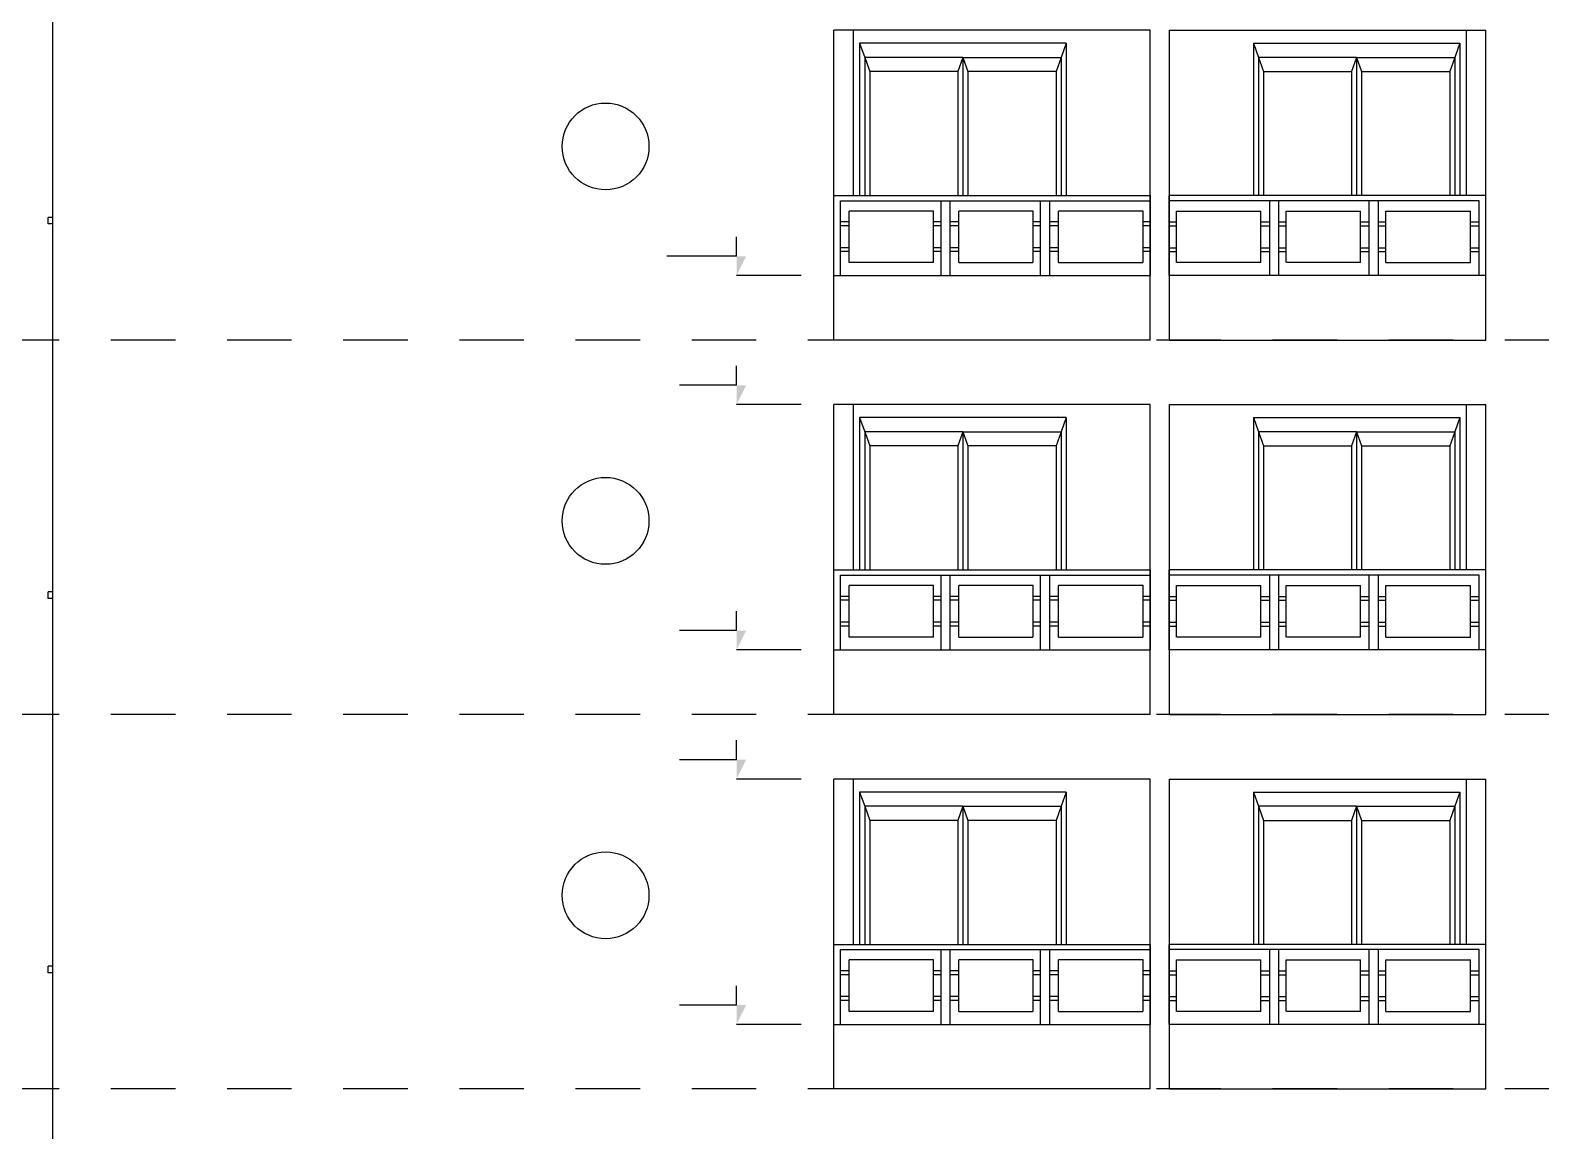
# Model space of a CAD drawing. Header units: metres. Extents: x -220 to 294, y -29 to 18.
# Drawn here: x -184.3 to -181.374, y 13.165 to 15.296 of the extents above; entities that cross this region are included whole.
import ezdxf

# ---------------------------------------------------------------- set-up
doc = ezdxf.new("R2010")
doc.units = ezdxf.units.M
doc.header["$MEASUREMENT"] = 0
doc.linetypes.add('DASHED4', pattern=[0.1875, 0.125, -0.0625])
for name, color, linetype in [('Cember', 7, 'Continuous'), ('Cizgi', 7, 'Continuous'), ('Kesit_Kot', 7, 'Continuous')]:
    doc.layers.add(name, color=color, linetype=linetype)

msp = doc.modelspace()

# ---------------------------------------------------------------- hatches: boundary and pattern name
at = {"layer": 'Kesit_Kot', "linetype": 'Continuous', "lineweight": -3}
for points in [[(-182.9321, 14.8212), (-182.9133, 14.8587), (-182.9321, 14.8587)], [(-182.9321, 14.5713), (-182.9133, 14.6088), (-182.9321, 14.6088)], [(-182.9321, 14.0962), (-182.9133, 14.1337), (-182.9321, 14.1337)], [(-182.9321, 13.8463), (-182.9133, 13.8838), (-182.9321, 13.8838)], [(-182.9321, 13.3712), (-182.9133, 13.4087), (-182.9321, 13.4087)]]:
    msp.add_hatch(color=251, dxfattribs=at).paths.add_polyline_path(points)

# ---------------------------------------------------------------- linework, layer by layer
at = {"layer": 'Cember', "color": 237, "linetype": 'Continuous', "lineweight": -3}
for centre in [(-183.1857, 15.0712), (-183.1857, 14.3462), (-183.1857, 13.6212)]:
    msp.add_circle(centre, 0.0841, dxfattribs=at)
at = {"layer": 'Cizgi', "color": 251, "linetype": 'Continuous', "lineweight": -3}
for points in [[(-184.2561, 14.9337), (-184.2561, 15.4462)], [(-182.7436, 14.6962), (-182.7436, 15.2962)], [(-182.7061, 15.2962), (-182.7436, 15.2962)], [(-182.1311, 15.2962), (-182.7061, 15.2962)], [(-182.7061, 15.2962), (-182.7061, 14.9762)], [(-182.1311, 14.6962), (-182.1311, 15.2962)], [(-182.0936, 14.6962), (-182.0936, 15.2962)], [(-182.0936, 15.2962), (-181.5186, 15.2962)], [(-181.5186, 15.2962), (-181.4811, 15.2962)], [(-181.5186, 15.2962), (-181.5186, 14.9762)], [(-181.4811, 14.6962), (-181.4811, 15.2962)], [(-182.6936, 15.2712), (-182.6838, 15.2437)], [(-182.2936, 15.2712), (-182.6936, 15.2712)], [(-182.6936, 15.2712), (-182.6936, 14.9762)], [(-182.4936, 15.2437), (-182.6838, 15.2437)], [(-182.6838, 15.2437), (-182.6741, 15.2162)], [(-182.6838, 15.2437), (-182.6838, 14.9762)], [(-182.4936, 15.2437), (-182.5034, 15.2162)], [(-182.4936, 15.2437), (-182.3034, 15.2437)], [(-182.4936, 15.2437), (-182.4838, 15.2162)], [(-182.4936, 15.2437), (-182.4936, 14.9762)], [(-182.3034, 15.2437), (-182.3131, 15.2162)], [(-182.2936, 15.2712), (-182.3034, 15.2437)], [(-182.3034, 15.2437), (-182.3034, 14.9762)], [(-182.2936, 15.2712), (-182.2936, 14.9762)], [(-181.9311, 15.2712), (-181.9213, 15.2437)], [(-181.9311, 15.2712), (-181.5311, 15.2712)], [(-181.9311, 15.2712), (-181.9311, 14.9762)], [(-181.9213, 15.2437), (-181.9116, 15.2162)], [(-181.7311, 15.2437), (-181.9213, 15.2437)], [(-181.9213, 15.2437), (-181.9213, 14.9762)], [(-181.7311, 15.2437), (-181.7409, 15.2162)], [(-181.7311, 15.2437), (-181.5409, 15.2437)], [(-181.7311, 15.2437), (-181.7213, 15.2162)], [(-181.7311, 15.2437), (-181.7311, 14.9762)], [(-181.5409, 15.2437), (-181.5506, 15.2162)], [(-181.5311, 15.2712), (-181.5409, 15.2437)], [(-181.5409, 15.2437), (-181.5409, 14.9762)], [(-181.5311, 15.2712), (-181.5311, 14.9762)], [(-182.5034, 15.2162), (-182.6741, 15.2162)], [(-182.6741, 15.2162), (-182.6741, 14.9762)], [(-182.5034, 15.2162), (-182.5034, 14.9762)], [(-182.3131, 15.2162), (-182.4838, 15.2162)], [(-182.4838, 15.2162), (-182.4838, 14.9762)], [(-182.3131, 15.2162), (-182.3131, 14.9762)], [(-181.9116, 15.2162), (-181.7409, 15.2162)], [(-181.9116, 15.2162), (-181.9116, 14.9762)], [(-181.7409, 15.2162), (-181.7409, 14.9762)], [(-181.7213, 15.2162), (-181.5506, 15.2162)], [(-181.7213, 15.2162), (-181.7213, 14.9762)], [(-181.5506, 15.2162), (-181.5506, 14.9762)], [(-182.7436, 14.8212), (-182.7436, 14.9762)], [(-182.7436, 14.9762), (-182.1304, 14.9762)], [(-182.7309, 14.8212), (-182.7309, 14.9662)], [(-182.7309, 14.9662), (-182.1304, 14.9662)], [(-182.536, 14.8212), (-182.536, 14.9662)], [(-182.5181, 14.8212), (-182.5181, 14.9662)], [(-182.3432, 14.8212), (-182.3432, 14.9662)], [(-182.3253, 14.8212), (-182.3253, 14.9662)], [(-182.1304, 14.8212), (-182.1304, 14.9762)], [(-182.0943, 14.8212), (-182.0943, 14.9762)], [(-181.4811, 14.9762), (-182.0943, 14.9762)], [(-181.4938, 14.9662), (-182.0943, 14.9662)], [(-181.8994, 14.8212), (-181.8994, 14.9662)], [(-181.8815, 14.8212), (-181.8815, 14.9662)], [(-181.7066, 14.8212), (-181.7066, 14.9662)], [(-181.6887, 14.8212), (-181.6887, 14.9662)], [(-181.4938, 14.8212), (-181.4938, 14.9662)], [(-181.4811, 14.8212), (-181.4811, 14.9762)], [(-184.2655, 14.9213), (-184.2655, 14.9337)], [(-184.2561, 14.9337), (-184.2655, 14.9337)], [(-184.2561, 14.9213), (-184.2655, 14.9213)], [(-184.2561, 14.9213), (-184.2561, 14.9337)], [(-184.2561, 14.735), (-184.2561, 14.9213)], [(-182.714, 14.925), (-182.7309, 14.925)], [(-182.714, 14.8462), (-182.714, 14.9462)], [(-182.5504, 14.9462), (-182.714, 14.9462)], [(-182.5504, 14.8462), (-182.5504, 14.9462)], [(-182.536, 14.925), (-182.5504, 14.925)], [(-182.5012, 14.925), (-182.5181, 14.925)], [(-182.5012, 14.8462), (-182.5012, 14.9462)], [(-182.3575, 14.9462), (-182.5012, 14.9462)], [(-182.3575, 14.8462), (-182.3575, 14.9462)], [(-182.3432, 14.925), (-182.3575, 14.925)], [(-182.3084, 14.925), (-182.3253, 14.925)], [(-182.3084, 14.8462), (-182.3084, 14.9462)], [(-182.1447, 14.9462), (-182.3084, 14.9462)], [(-182.1447, 14.8462), (-182.1447, 14.9462)], [(-182.1304, 14.925), (-182.1447, 14.925)], [(-182.0943, 14.925), (-182.08, 14.925)], [(-182.08, 14.9462), (-181.9163, 14.9462)], [(-182.08, 14.8462), (-182.08, 14.9462)], [(-181.9163, 14.8462), (-181.9163, 14.9462)], [(-181.9163, 14.925), (-181.8994, 14.925)], [(-181.8815, 14.925), (-181.8672, 14.925)], [(-181.8672, 14.9462), (-181.7235, 14.9462)], [(-181.8672, 14.8462), (-181.8672, 14.9462)], [(-181.7235, 14.8462), (-181.7235, 14.9462)], [(-181.7235, 14.925), (-181.7066, 14.925)], [(-181.6887, 14.925), (-181.6743, 14.925)], [(-181.6743, 14.9462), (-181.5107, 14.9462)], [(-181.6743, 14.8462), (-181.6743, 14.9462)], [(-181.5107, 14.8462), (-181.5107, 14.9462)], [(-181.5107, 14.925), (-181.4938, 14.925)], [(-182.714, 14.9175), (-182.7309, 14.9175)], [(-182.536, 14.9175), (-182.5504, 14.9175)], [(-182.5012, 14.9175), (-182.5181, 14.9175)], [(-182.3432, 14.9175), (-182.3575, 14.9175)], [(-182.3084, 14.9175), (-182.3253, 14.9175)], [(-182.1304, 14.9175), (-182.1447, 14.9175)], [(-182.0943, 14.9175), (-182.08, 14.9175)], [(-181.9163, 14.9175), (-181.8994, 14.9175)], [(-181.8815, 14.9175), (-181.8672, 14.9175)], [(-181.7235, 14.9175), (-181.7066, 14.9175)], [(-181.6887, 14.9175), (-181.6743, 14.9175)], [(-181.5107, 14.9175), (-181.4938, 14.9175)], [(-182.714, 14.875), (-182.7309, 14.875)], [(-182.714, 14.8675), (-182.7309, 14.8675)], [(-182.536, 14.875), (-182.5504, 14.875)], [(-182.536, 14.8675), (-182.5504, 14.8675)], [(-182.5012, 14.875), (-182.5181, 14.875)], [(-182.5012, 14.8675), (-182.5181, 14.8675)], [(-182.3432, 14.875), (-182.3575, 14.875)], [(-182.3432, 14.8675), (-182.3575, 14.8675)], [(-182.3084, 14.875), (-182.3253, 14.875)], [(-182.3084, 14.8675), (-182.3253, 14.8675)], [(-182.1304, 14.875), (-182.1447, 14.875)], [(-182.1304, 14.8675), (-182.1447, 14.8675)], [(-182.0943, 14.875), (-182.08, 14.875)], [(-182.0943, 14.8675), (-182.08, 14.8675)], [(-181.9163, 14.875), (-181.8994, 14.875)], [(-181.9163, 14.8675), (-181.8994, 14.8675)], [(-181.8815, 14.875), (-181.8672, 14.875)], [(-181.8815, 14.8675), (-181.8672, 14.8675)], [(-181.7235, 14.875), (-181.7066, 14.875)], [(-181.7235, 14.8675), (-181.7066, 14.8675)], [(-181.6887, 14.875), (-181.6743, 14.875)], [(-181.6887, 14.8675), (-181.6743, 14.8675)], [(-181.5107, 14.875), (-181.4938, 14.875)], [(-181.5107, 14.8675), (-181.4938, 14.8675)], [(-182.5504, 14.8462), (-182.714, 14.8462)], [(-182.5012, 14.8462), (-182.3582, 14.8462)], [(-182.3084, 14.8462), (-182.1454, 14.8462)], [(-181.9163, 14.8462), (-182.0793, 14.8462)], [(-181.7235, 14.8462), (-181.8665, 14.8462)], [(-181.6743, 14.8462), (-181.5107, 14.8462)], [(-182.7436, 14.8212), (-182.1304, 14.8212)], [(-181.4811, 14.8212), (-182.0943, 14.8212)], [(-184.2561, 14.7213), (-184.2561, 14.735)], [(-184.2561, 14.2087), (-184.2561, 14.7213)], [(-182.7436, 14.6962), (-182.7436, 14.7137)], [(-182.1311, 14.6962), (-182.7436, 14.6962)], [(-182.1311, 14.6962), (-182.1311, 14.7137)], [(-182.0936, 14.6962), (-182.0936, 14.7137)], [(-182.0936, 14.6962), (-181.4811, 14.6962)], [(-181.4811, 14.6962), (-181.4811, 14.7137)], [(-182.7436, 13.9712), (-182.7436, 14.5713)], [(-182.7061, 14.5713), (-182.7436, 14.5713)], [(-182.1311, 14.5713), (-182.7061, 14.5713)], [(-182.7061, 14.5713), (-182.7061, 14.2512)], [(-182.1311, 13.9712), (-182.1311, 14.5713)], [(-182.0936, 13.9712), (-182.0936, 14.5713)], [(-182.0936, 14.5713), (-181.5186, 14.5713)], [(-181.5186, 14.5713), (-181.4811, 14.5713)], [(-181.5186, 14.5713), (-181.5186, 14.2512)], [(-181.4811, 13.9712), (-181.4811, 14.5713)], [(-182.6936, 14.5462), (-182.6838, 14.5188)], [(-182.2936, 14.5462), (-182.6936, 14.5462)], [(-182.6936, 14.5462), (-182.6936, 14.2512)], [(-182.2936, 14.5462), (-182.3034, 14.5188)], [(-182.2936, 14.5462), (-182.2936, 14.2512)], [(-181.9311, 14.5462), (-181.9213, 14.5188)], [(-181.9311, 14.5462), (-181.5311, 14.5462)], [(-181.9311, 14.5462), (-181.9311, 14.2512)], [(-181.5311, 14.5462), (-181.5409, 14.5188)], [(-181.5311, 14.5462), (-181.5311, 14.2512)], [(-182.4936, 14.5188), (-182.6838, 14.5188)], [(-182.6838, 14.5188), (-182.6741, 14.4912)], [(-182.6838, 14.5188), (-182.6838, 14.2512)], [(-182.4936, 14.5188), (-182.5034, 14.4912)], [(-182.4936, 14.5188), (-182.3034, 14.5188)], [(-182.4936, 14.5188), (-182.4838, 14.4912)], [(-182.4936, 14.5188), (-182.4936, 14.2512)], [(-182.3034, 14.5188), (-182.3131, 14.4912)], [(-182.3034, 14.5188), (-182.3034, 14.2512)], [(-181.9213, 14.5188), (-181.9116, 14.4912)], [(-181.7311, 14.5188), (-181.9213, 14.5188)], [(-181.9213, 14.5188), (-181.9213, 14.2512)], [(-181.7311, 14.5188), (-181.7409, 14.4912)], [(-181.7311, 14.5188), (-181.5409, 14.5188)], [(-181.7311, 14.5188), (-181.7213, 14.4912)], [(-181.7311, 14.5188), (-181.7311, 14.2512)], [(-181.5409, 14.5188), (-181.5506, 14.4912)], [(-181.5409, 14.5188), (-181.5409, 14.2512)], [(-182.5034, 14.4912), (-182.6741, 14.4912)], [(-182.6741, 14.4912), (-182.6741, 14.2512)], [(-182.5034, 14.4912), (-182.5034, 14.2512)], [(-182.3131, 14.4912), (-182.4838, 14.4912)], [(-182.4838, 14.4912), (-182.4838, 14.2512)], [(-182.3131, 14.4912), (-182.3131, 14.2512)], [(-181.9116, 14.4912), (-181.7409, 14.4912)], [(-181.9116, 14.4912), (-181.9116, 14.2512)], [(-181.7409, 14.4912), (-181.7409, 14.2512)], [(-181.7213, 14.4912), (-181.5506, 14.4912)], [(-181.7213, 14.4912), (-181.7213, 14.2512)], [(-181.5506, 14.4912), (-181.5506, 14.2512)], [(-182.7436, 14.0962), (-182.7436, 14.2512)], [(-182.7436, 14.2512), (-182.1304, 14.2512)], [(-182.1304, 14.0962), (-182.1304, 14.2512)], [(-182.0943, 14.0962), (-182.0943, 14.2512)], [(-181.4811, 14.2512), (-182.0943, 14.2512)], [(-181.4811, 14.0962), (-181.4811, 14.2512)], [(-182.7309, 14.0962), (-182.7309, 14.2412)], [(-182.7309, 14.2412), (-182.1304, 14.2412)], [(-182.714, 14.1212), (-182.714, 14.2213)], [(-182.5504, 14.2213), (-182.714, 14.2213)], [(-182.5504, 14.1212), (-182.5504, 14.2213)], [(-182.536, 14.0962), (-182.536, 14.2412)], [(-182.5181, 14.0962), (-182.5181, 14.2412)], [(-182.5012, 14.1212), (-182.5012, 14.2213)], [(-182.3575, 14.2213), (-182.5012, 14.2213)], [(-182.3575, 14.1212), (-182.3575, 14.2213)], [(-182.3432, 14.0962), (-182.3432, 14.2412)], [(-182.3253, 14.0962), (-182.3253, 14.2412)], [(-182.3084, 14.1212), (-182.3084, 14.2213)], [(-182.1447, 14.2213), (-182.3084, 14.2213)], [(-182.1447, 14.1212), (-182.1447, 14.2213)], [(-181.4938, 14.2412), (-182.0943, 14.2412)], [(-182.08, 14.2213), (-181.9163, 14.2213)], [(-182.08, 14.1212), (-182.08, 14.2213)], [(-181.9163, 14.1212), (-181.9163, 14.2213)], [(-181.8994, 14.0962), (-181.8994, 14.2412)], [(-181.8815, 14.0962), (-181.8815, 14.2412)], [(-181.8672, 14.2213), (-181.7235, 14.2213)], [(-181.8672, 14.1212), (-181.8672, 14.2213)], [(-181.7235, 14.1212), (-181.7235, 14.2213)], [(-181.7066, 14.0962), (-181.7066, 14.2412)], [(-181.6887, 14.0962), (-181.6887, 14.2412)], [(-181.6743, 14.2213), (-181.5107, 14.2213)], [(-181.6743, 14.1212), (-181.6743, 14.2213)], [(-181.5107, 14.1212), (-181.5107, 14.2213)], [(-181.4938, 14.0962), (-181.4938, 14.2412)], [(-184.2655, 14.1962), (-184.2655, 14.2087)], [(-184.2561, 14.2087), (-184.2655, 14.2087)], [(-184.2561, 14.1962), (-184.2655, 14.1962)], [(-184.2561, 14.1962), (-184.2561, 14.2087)], [(-184.2561, 14.01), (-184.2561, 14.1962)], [(-182.714, 14.2), (-182.7309, 14.2)], [(-182.714, 14.1925), (-182.7309, 14.1925)], [(-182.536, 14.2), (-182.5504, 14.2)], [(-182.536, 14.1925), (-182.5504, 14.1925)], [(-182.5012, 14.2), (-182.5181, 14.2)], [(-182.5012, 14.1925), (-182.5181, 14.1925)], [(-182.3432, 14.2), (-182.3575, 14.2)], [(-182.3432, 14.1925), (-182.3575, 14.1925)], [(-182.3084, 14.2), (-182.3253, 14.2)], [(-182.3084, 14.1925), (-182.3253, 14.1925)], [(-182.1304, 14.2), (-182.1447, 14.2)], [(-182.1304, 14.1925), (-182.1447, 14.1925)], [(-182.0943, 14.2), (-182.08, 14.2)], [(-182.0943, 14.1925), (-182.08, 14.1925)], [(-181.9163, 14.2), (-181.8994, 14.2)], [(-181.9163, 14.1925), (-181.8994, 14.1925)], [(-181.8815, 14.2), (-181.8672, 14.2)], [(-181.8815, 14.1925), (-181.8672, 14.1925)], [(-181.7235, 14.2), (-181.7066, 14.2)], [(-181.7235, 14.1925), (-181.7066, 14.1925)], [(-181.6887, 14.2), (-181.6743, 14.2)], [(-181.6887, 14.1925), (-181.6743, 14.1925)], [(-181.5107, 14.2), (-181.4938, 14.2)], [(-181.5107, 14.1925), (-181.4938, 14.1925)], [(-182.714, 14.15), (-182.7309, 14.15)], [(-182.714, 14.1425), (-182.7309, 14.1425)], [(-182.536, 14.15), (-182.5504, 14.15)], [(-182.536, 14.1425), (-182.5504, 14.1425)], [(-182.5012, 14.15), (-182.5181, 14.15)], [(-182.5012, 14.1425), (-182.5181, 14.1425)], [(-182.3432, 14.15), (-182.3575, 14.15)], [(-182.3432, 14.1425), (-182.3575, 14.1425)], [(-182.3084, 14.15), (-182.3253, 14.15)], [(-182.3084, 14.1425), (-182.3253, 14.1425)], [(-182.1304, 14.15), (-182.1447, 14.15)], [(-182.1304, 14.1425), (-182.1447, 14.1425)], [(-182.0943, 14.15), (-182.08, 14.15)], [(-182.0943, 14.1425), (-182.08, 14.1425)], [(-181.9163, 14.15), (-181.8994, 14.15)], [(-181.9163, 14.1425), (-181.8994, 14.1425)], [(-181.8815, 14.15), (-181.8672, 14.15)], [(-181.8815, 14.1425), (-181.8672, 14.1425)], [(-181.7235, 14.15), (-181.7066, 14.15)], [(-181.7235, 14.1425), (-181.7066, 14.1425)], [(-181.6887, 14.15), (-181.6743, 14.15)], [(-181.6887, 14.1425), (-181.6743, 14.1425)], [(-181.5107, 14.15), (-181.4938, 14.15)], [(-181.5107, 14.1425), (-181.4938, 14.1425)], [(-182.5504, 14.1212), (-182.714, 14.1212)], [(-182.5012, 14.1212), (-182.3582, 14.1212)], [(-182.3084, 14.1212), (-182.1454, 14.1212)], [(-181.9163, 14.1212), (-182.0793, 14.1212)], [(-181.7235, 14.1212), (-181.8665, 14.1212)], [(-181.6743, 14.1212), (-181.5107, 14.1212)], [(-182.7436, 14.0962), (-182.1304, 14.0962)], [(-181.4811, 14.0962), (-182.0943, 14.0962)], [(-184.2561, 13.9962), (-184.2561, 14.01)], [(-184.2561, 13.4837), (-184.2561, 13.9962)], [(-182.7436, 13.9712), (-182.7436, 13.9887)], [(-182.1311, 13.9712), (-182.1311, 13.9887)], [(-182.0936, 13.9712), (-182.0936, 13.9887)], [(-181.4811, 13.9712), (-181.4811, 13.9887)], [(-182.1311, 13.9712), (-182.7436, 13.9712)], [(-182.0936, 13.9712), (-181.4811, 13.9712)], [(-182.7436, 13.2462), (-182.7436, 13.8463)], [(-182.7061, 13.8463), (-182.7436, 13.8463)], [(-182.1311, 13.8463), (-182.7061, 13.8463)], [(-182.7061, 13.8463), (-182.7061, 13.5262)], [(-182.1311, 13.2462), (-182.1311, 13.8463)], [(-182.0936, 13.2462), (-182.0936, 13.8463)], [(-182.0936, 13.8463), (-181.5186, 13.8463)], [(-181.5186, 13.8463), (-181.4811, 13.8463)], [(-181.5186, 13.8463), (-181.5186, 13.5262)], [(-181.4811, 13.2462), (-181.4811, 13.8463)], [(-182.6936, 13.8212), (-182.6838, 13.7938)], [(-182.2936, 13.8212), (-182.6936, 13.8212)], [(-182.6936, 13.8212), (-182.6936, 13.5262)], [(-182.2936, 13.8212), (-182.3034, 13.7938)], [(-182.2936, 13.8212), (-182.2936, 13.5262)], [(-181.9311, 13.8212), (-181.9213, 13.7938)], [(-181.9311, 13.8212), (-181.5311, 13.8212)], [(-181.9311, 13.8212), (-181.9311, 13.5262)], [(-181.5311, 13.8212), (-181.5409, 13.7938)], [(-181.5311, 13.8212), (-181.5311, 13.5262)], [(-182.4936, 13.7938), (-182.6838, 13.7938)], [(-182.6838, 13.7938), (-182.6741, 13.7662)], [(-182.6838, 13.7938), (-182.6838, 13.5262)], [(-182.4936, 13.7938), (-182.5034, 13.7662)], [(-182.4936, 13.7938), (-182.3034, 13.7938)], [(-182.4936, 13.7938), (-182.4838, 13.7662)], [(-182.4936, 13.7938), (-182.4936, 13.5262)], [(-182.3034, 13.7938), (-182.3131, 13.7662)], [(-182.3034, 13.7938), (-182.3034, 13.5262)], [(-181.9213, 13.7938), (-181.9116, 13.7662)], [(-181.7311, 13.7938), (-181.9213, 13.7938)], [(-181.9213, 13.7938), (-181.9213, 13.5262)], [(-181.7311, 13.7938), (-181.7409, 13.7662)], [(-181.7311, 13.7938), (-181.5409, 13.7938)], [(-181.7311, 13.7938), (-181.7213, 13.7662)], [(-181.7311, 13.7938), (-181.7311, 13.5262)], [(-181.5409, 13.7938), (-181.5506, 13.7662)], [(-181.5409, 13.7938), (-181.5409, 13.5262)], [(-182.5034, 13.7662), (-182.6741, 13.7662)], [(-182.6741, 13.7662), (-182.6741, 13.5262)], [(-182.5034, 13.7662), (-182.5034, 13.5262)], [(-182.3131, 13.7662), (-182.4838, 13.7662)], [(-182.4838, 13.7662), (-182.4838, 13.5262)], [(-182.3131, 13.7662), (-182.3131, 13.5262)], [(-181.9116, 13.7662), (-181.7409, 13.7662)], [(-181.9116, 13.7662), (-181.9116, 13.5262)], [(-181.7409, 13.7662), (-181.7409, 13.5262)], [(-181.7213, 13.7662), (-181.5506, 13.7662)], [(-181.7213, 13.7662), (-181.7213, 13.5262)], [(-181.5506, 13.7662), (-181.5506, 13.5262)], [(-182.7436, 13.3712), (-182.7436, 13.5262)], [(-182.7436, 13.5262), (-182.1304, 13.5262)], [(-182.1304, 13.3712), (-182.1304, 13.5262)], [(-182.0943, 13.3712), (-182.0943, 13.5262)], [(-181.4811, 13.5262), (-182.0943, 13.5262)], [(-181.4811, 13.3712), (-181.4811, 13.5262)], [(-182.7309, 13.3712), (-182.7309, 13.5162)], [(-182.7309, 13.5162), (-182.1304, 13.5162)], [(-182.714, 13.3962), (-182.714, 13.4962)], [(-182.5504, 13.4962), (-182.714, 13.4962)], [(-182.5504, 13.3962), (-182.5504, 13.4962)], [(-182.536, 13.3712), (-182.536, 13.5162)], [(-182.5181, 13.3712), (-182.5181, 13.5162)], [(-182.5012, 13.3962), (-182.5012, 13.4962)], [(-182.3575, 13.4962), (-182.5012, 13.4962)], [(-182.3575, 13.3962), (-182.3575, 13.4962)], [(-182.3432, 13.3712), (-182.3432, 13.5162)], [(-182.3253, 13.3712), (-182.3253, 13.5162)], [(-182.3084, 13.3962), (-182.3084, 13.4962)], [(-182.1447, 13.4962), (-182.3084, 13.4962)], [(-182.1447, 13.3962), (-182.1447, 13.4962)], [(-181.4938, 13.5162), (-182.0943, 13.5162)], [(-182.08, 13.4962), (-181.9163, 13.4962)], [(-182.08, 13.3962), (-182.08, 13.4962)], [(-181.9163, 13.3962), (-181.9163, 13.4962)], [(-181.8994, 13.3712), (-181.8994, 13.5162)], [(-181.8815, 13.3712), (-181.8815, 13.5162)], [(-181.8672, 13.4962), (-181.7235, 13.4962)], [(-181.8672, 13.3962), (-181.8672, 13.4962)], [(-181.7235, 13.3962), (-181.7235, 13.4962)], [(-181.7066, 13.3712), (-181.7066, 13.5162)], [(-181.6887, 13.3712), (-181.6887, 13.5162)], [(-181.6743, 13.4962), (-181.5107, 13.4962)], [(-181.6743, 13.3962), (-181.6743, 13.4962)], [(-181.5107, 13.3962), (-181.5107, 13.4962)], [(-181.4938, 13.3712), (-181.4938, 13.5162)], [(-184.2655, 13.4713), (-184.2655, 13.4837)], [(-184.2561, 13.4837), (-184.2655, 13.4837)], [(-184.2561, 13.4713), (-184.2655, 13.4713)], [(-184.2561, 13.4713), (-184.2561, 13.4837)], [(-184.2561, 13.285), (-184.2561, 13.4713)], [(-182.714, 13.475), (-182.7309, 13.475)], [(-182.714, 13.4675), (-182.7309, 13.4675)], [(-182.536, 13.475), (-182.5504, 13.475)], [(-182.536, 13.4675), (-182.5504, 13.4675)], [(-182.5012, 13.475), (-182.5181, 13.475)], [(-182.5012, 13.4675), (-182.5181, 13.4675)], [(-182.3432, 13.475), (-182.3575, 13.475)], [(-182.3432, 13.4675), (-182.3575, 13.4675)], [(-182.3084, 13.475), (-182.3253, 13.475)], [(-182.3084, 13.4675), (-182.3253, 13.4675)], [(-182.1304, 13.475), (-182.1447, 13.475)], [(-182.1304, 13.4675), (-182.1447, 13.4675)], [(-182.0943, 13.475), (-182.08, 13.475)], [(-182.0943, 13.4675), (-182.08, 13.4675)], [(-181.9163, 13.475), (-181.8994, 13.475)], [(-181.9163, 13.4675), (-181.8994, 13.4675)], [(-181.8815, 13.475), (-181.8672, 13.475)], [(-181.8815, 13.4675), (-181.8672, 13.4675)], [(-181.7235, 13.475), (-181.7066, 13.475)], [(-181.7235, 13.4675), (-181.7066, 13.4675)], [(-181.6887, 13.475), (-181.6743, 13.475)], [(-181.6887, 13.4675), (-181.6743, 13.4675)], [(-181.5107, 13.475), (-181.4938, 13.475)], [(-181.5107, 13.4675), (-181.4938, 13.4675)], [(-182.714, 13.425), (-182.7309, 13.425)], [(-182.714, 13.4175), (-182.7309, 13.4175)], [(-182.536, 13.425), (-182.5504, 13.425)], [(-182.536, 13.4175), (-182.5504, 13.4175)], [(-182.5012, 13.425), (-182.5181, 13.425)], [(-182.5012, 13.4175), (-182.5181, 13.4175)], [(-182.3432, 13.425), (-182.3575, 13.425)], [(-182.3432, 13.4175), (-182.3575, 13.4175)], [(-182.3084, 13.425), (-182.3253, 13.425)], [(-182.3084, 13.4175), (-182.3253, 13.4175)], [(-182.1304, 13.425), (-182.1447, 13.425)], [(-182.1304, 13.4175), (-182.1447, 13.4175)], [(-182.0943, 13.425), (-182.08, 13.425)], [(-182.0943, 13.4175), (-182.08, 13.4175)], [(-181.9163, 13.425), (-181.8994, 13.425)], [(-181.9163, 13.4175), (-181.8994, 13.4175)], [(-181.8815, 13.425), (-181.8672, 13.425)], [(-181.8815, 13.4175), (-181.8672, 13.4175)], [(-181.7235, 13.425), (-181.7066, 13.425)], [(-181.7235, 13.4175), (-181.7066, 13.4175)], [(-181.6887, 13.425), (-181.6743, 13.425)], [(-181.6887, 13.4175), (-181.6743, 13.4175)], [(-181.5107, 13.425), (-181.4938, 13.425)], [(-181.5107, 13.4175), (-181.4938, 13.4175)], [(-182.7436, 13.3712), (-182.1304, 13.3712)], [(-182.5504, 13.3962), (-182.714, 13.3962)], [(-182.5012, 13.3962), (-182.3582, 13.3962)], [(-182.3084, 13.3962), (-182.1454, 13.3962)], [(-181.4811, 13.3712), (-182.0943, 13.3712)], [(-181.9163, 13.3962), (-182.0793, 13.3962)], [(-181.7235, 13.3962), (-181.8665, 13.3962)], [(-181.6743, 13.3962), (-181.5107, 13.3962)], [(-184.2561, 13.2712), (-184.2561, 13.285)], [(-184.2561, 13.1212), (-184.2561, 13.2712)], [(-182.7436, 13.2462), (-182.7436, 13.2637)], [(-182.1311, 13.2462), (-182.1311, 13.2637)], [(-182.0936, 13.2462), (-182.0936, 13.2637)], [(-181.4811, 13.2462), (-181.4811, 13.2637)], [(-182.1311, 13.2462), (-182.7436, 13.2462)], [(-182.0936, 13.2462), (-181.4811, 13.2462)]]:
    msp.add_lwpolyline(points, dxfattribs=at)
at = {"layer": 'Cizgi', "color": 251, "linetype": 'DASHED4', "lineweight": -3}
for points in [[(-184.2561, 14.6962), (-185.613, 14.6962)], [(-179.9689, 14.6962), (-184.2561, 14.6962)], [(-184.2561, 13.9712), (-185.613, 13.9712)], [(-179.9689, 13.9712), (-184.2561, 13.9712)], [(-184.2561, 13.2462), (-185.613, 13.2462)], [(-179.9689, 13.2462), (-184.2561, 13.2462)]]:
    msp.add_lwpolyline(points, dxfattribs=at)
at = {"layer": 'Kesit_Kot', "color": 251, "linetype": 'Continuous', "lineweight": -3}
for points in [[(-182.9321, 14.8587), (-182.9321, 14.8962)], [(-182.9321, 14.8587), (-183.0668, 14.8587)], [(-182.8071, 14.8212), (-182.9321, 14.8212)], [(-182.9321, 14.6088), (-182.9321, 14.6463)], [(-182.9321, 14.6088), (-183.0425, 14.6088)], [(-182.8071, 14.5713), (-182.9321, 14.5713)], [(-182.9321, 14.1337), (-182.9321, 14.1712)], [(-182.9321, 14.1337), (-183.0425, 14.1337)], [(-182.8071, 14.0962), (-182.9321, 14.0962)], [(-182.9321, 13.8838), (-182.9321, 13.9213)], [(-182.9321, 13.8838), (-183.0425, 13.8838)], [(-182.8071, 13.8463), (-182.9321, 13.8463)], [(-182.9321, 13.4087), (-182.9321, 13.4462)], [(-182.9321, 13.4087), (-183.0425, 13.4087)], [(-182.8071, 13.3712), (-182.9321, 13.3712)]]:
    msp.add_lwpolyline(points, dxfattribs=at)

doc.saveas('drawing.dxf')
